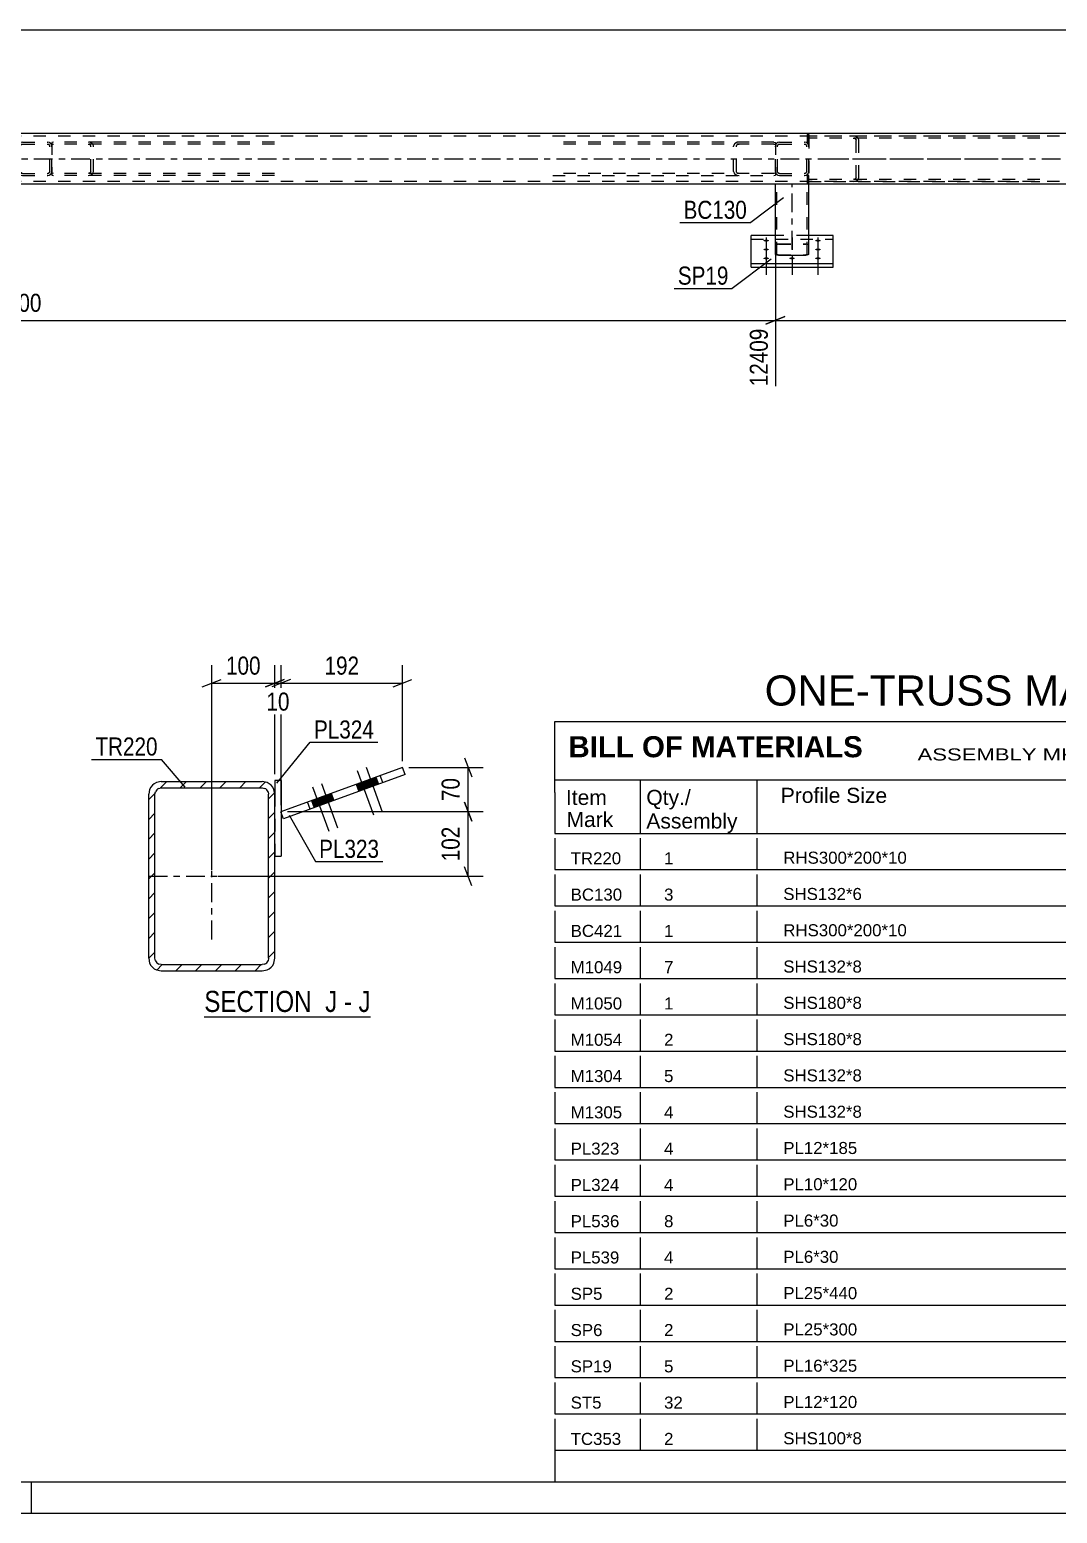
# Model space of a CAD drawing. Header units: millimetres. Extents: x -107 to 734, y -429 to 165.
# Drawn here: x 314.1 to 477.1, y -428.7 to -193.6 of the extents above; entities that cross this region are included whole.
import ezdxf

# ---------------------------------------------------------------- set-up
doc = ezdxf.new("R2010")
doc.units = ezdxf.units.MM
doc.linetypes.add('DXK_LINE_DOT2', pattern=[3.9198, 1.9599, -1.9599])
doc.linetypes.add('DXK_LINE_DOT3', pattern=[5.9187, 2.979, -0.9799, 0.9799, -0.9799])
doc.styles.add('Arial', font='ARIAL.TTF', dxfattribs={"height": 0.2})
doc.styles.add('Arial Bold', font='ARIALBD.TTF', dxfattribs={"height": 0.2})
doc.styles.add('Arial Narrow', font='ARIALN.TTF', dxfattribs={"height": 0.2})

# ---------------------------------------------------------------- blocks, each defined once
blk = doc.blocks.new('Unknown-761544594-18 - 15043')
at = {"color": 6, "linetype": 'Continuous'}
blk.add_line((341.82, -349.97), (368.19, -349.97), dxfattribs=at)
at = {"color": 0, "linetype": 'Continuous'}
blk.add_wipeout([(359.93, -349.22), (359.93, -345.72), (341.82, -345.72), (341.82, -349.22)], dxfattribs=at)
at = {"color": 7, "linetype": 'Continuous', "style": 'Arial Narrow'}
blk.add_text('SECTION ', height=3.34, dxfattribs=at).set_placement((341.82, -349.22))
at = {"color": 0, "linetype": 'Continuous'}
blk.add_wipeout([(362.9, -349.22), (362.9, -345.72), (360.98, -345.72), (360.98, -349.22)], dxfattribs=at)
at = {"color": 7, "linetype": 'Continuous', "style": 'Arial Narrow'}
blk.add_text('J', height=3.34, dxfattribs=at).set_placement((360.98, -349.22))
at = {"color": 0, "linetype": 'Continuous'}
blk.add_wipeout([(365.22, -349.22), (365.22, -345.72), (363.95, -345.72), (363.95, -349.22)], dxfattribs=at)
at = {"color": 7, "linetype": 'Continuous', "style": 'Arial Narrow'}
blk.add_text('-', height=3.34, dxfattribs=at).set_placement((363.95, -349.22))
at = {"color": 0, "linetype": 'Continuous'}
blk.add_wipeout([(368.19, -349.22), (368.19, -345.72), (366.27, -345.72), (366.27, -349.22)], dxfattribs=at)
at = {"color": 7, "linetype": 'Continuous', "style": 'Arial Narrow'}
blk.add_text('J', height=3.34, dxfattribs=at).set_placement((366.27, -349.22))
blk = doc.blocks.new('Unknown-761544594-1163')
at = {"color": 5, "linetype": 'Continuous'}
for p, q in [((-101.6, -423.67), (729.4, -423.67)), ((314.4, -428.67), (314.4, -423.67)), ((-106.6, -428.67), (734.4, -428.67))]:
    blk.add_line(p, q, dxfattribs=at)
blk = doc.blocks.new('Unknown-761544594-17542')
at = {"color": 7, "linetype": 'Continuous'}
for p, q in [((397.4, -303.17), (569.4, -303.17)), ((397.4, -314.42), (397.4, -303.17)), ((569.4, -303.17), (569.4, -314.42)), ((397.4, -312.42), (569.4, -312.42)), ((410.9, -312.42), (410.9, -320.92)), ((429.4, -312.42), (429.4, -320.92)), ((478.68, -312.42), (478.68, -320.92)), ((492.68, -312.42), (492.68, -320.92)), ((508.4, -312.42), (508.4, -320.92)), ((522.68, -312.42), (522.68, -320.92)), ((539.68, -312.42), (539.68, -320.92)), ((397.4, -314.42), (397.4, -319.42)), ((569.4, -314.42), (569.4, -320.92)), ((397.4, -319.42), (397.4, -320.92)), ((397.4, -320.92), (569.4, -320.92)), ((397.4, -321.69), (397.4, -326.67)), ((410.9, -321.69), (410.9, -326.67)), ((429.4, -321.69), (429.4, -326.67)), ((478.68, -321.69), (478.68, -326.67)), ((492.68, -321.69), (492.68, -326.67)), ((508.4, -321.69), (508.4, -326.67)), ((522.68, -321.69), (522.68, -326.67)), ((539.68, -321.69), (539.68, -326.67)), ((569.4, -321.69), (569.4, -326.67)), ((397.4, -326.67), (569.4, -326.67)), ((397.4, -327.44), (397.4, -332.42)), ((410.9, -327.44), (410.9, -332.42)), ((429.4, -327.44), (429.4, -332.42)), ((478.68, -327.44), (478.68, -332.42)), ((492.68, -327.44), (492.68, -332.42)), ((508.4, -327.44), (508.4, -332.42)), ((522.68, -327.44), (522.68, -332.42)), ((539.68, -327.44), (539.68, -332.42)), ((569.4, -327.44), (569.4, -332.42)), ((397.4, -332.42), (569.4, -332.42)), ((397.4, -333.19), (397.4, -338.17)), ((410.9, -333.19), (410.9, -338.17)), ((429.4, -333.19), (429.4, -338.17)), ((478.68, -333.19), (478.68, -338.17)), ((492.68, -333.19), (492.68, -338.17)), ((508.4, -333.19), (508.4, -338.17)), ((522.68, -333.19), (522.68, -338.17)), ((539.68, -333.19), (539.68, -338.17)), ((569.4, -333.19), (569.4, -338.17)), ((397.4, -338.17), (569.4, -338.17)), ((397.4, -338.94), (397.4, -343.92)), ((410.9, -338.94), (410.9, -343.92)), ((429.4, -338.94), (429.4, -343.92)), ((478.68, -338.94), (478.68, -343.92)), ((492.68, -338.94), (492.68, -343.92)), ((508.4, -338.94), (508.4, -343.92)), ((522.68, -338.94), (522.68, -343.92)), ((539.68, -338.94), (539.68, -343.92)), ((569.4, -338.94), (569.4, -343.92)), ((397.4, -343.92), (569.4, -343.92)), ((397.4, -344.69), (397.4, -349.67)), ((410.9, -344.69), (410.9, -349.67)), ((429.4, -344.69), (429.4, -349.67)), ((478.68, -344.69), (478.68, -349.67)), ((492.68, -344.69), (492.68, -349.67)), ((508.4, -344.69), (508.4, -349.67)), ((522.68, -344.69), (522.68, -349.67)), ((539.68, -344.69), (539.68, -349.67)), ((569.4, -344.69), (569.4, -349.67)), ((397.4, -349.67), (569.4, -349.67)), ((397.4, -350.44), (397.4, -355.42)), ((410.9, -350.44), (410.9, -355.42)), ((429.4, -350.44), (429.4, -355.42)), ((478.68, -350.44), (478.68, -355.42)), ((492.68, -350.44), (492.68, -355.42)), ((508.4, -350.44), (508.4, -355.42)), ((522.68, -350.44), (522.68, -355.42)), ((539.68, -350.44), (539.68, -355.42)), ((569.4, -350.44), (569.4, -355.42)), ((397.4, -355.42), (569.4, -355.42)), ((397.4, -356.19), (397.4, -361.17)), ((410.9, -356.19), (410.9, -361.17)), ((429.4, -356.19), (429.4, -361.17)), ((478.68, -356.19), (478.68, -361.17)), ((492.68, -356.19), (492.68, -361.17)), ((508.4, -356.19), (508.4, -361.17)), ((522.68, -356.19), (522.68, -361.17)), ((539.68, -356.19), (539.68, -361.17)), ((569.4, -356.19), (569.4, -361.17)), ((397.4, -361.17), (569.4, -361.17)), ((397.4, -361.94), (397.4, -366.92)), ((410.9, -361.94), (410.9, -366.92)), ((429.4, -361.94), (429.4, -366.92)), ((478.68, -361.94), (478.68, -366.92)), ((492.68, -361.94), (492.68, -366.92)), ((508.4, -361.94), (508.4, -366.92)), ((522.68, -361.94), (522.68, -366.92)), ((539.68, -361.94), (539.68, -366.92)), ((569.4, -361.94), (569.4, -366.92)), ((397.4, -366.92), (569.4, -366.92)), ((397.4, -367.69), (397.4, -372.67)), ((410.9, -367.69), (410.9, -372.67)), ((429.4, -367.69), (429.4, -372.67)), ((478.68, -367.69), (478.68, -372.67)), ((492.68, -367.69), (492.68, -372.67)), ((508.4, -367.69), (508.4, -372.67)), ((522.68, -367.69), (522.68, -372.67)), ((539.68, -367.69), (539.68, -372.67)), ((569.4, -367.69), (569.4, -372.67)), ((397.4, -372.67), (569.4, -372.67)), ((397.4, -373.44), (397.4, -378.42)), ((410.9, -373.44), (410.9, -378.42)), ((429.4, -373.44), (429.4, -378.42)), ((478.68, -373.44), (478.68, -378.42)), ((492.68, -373.44), (492.68, -378.42)), ((508.4, -373.44), (508.4, -378.42)), ((522.68, -373.44), (522.68, -378.42)), ((539.68, -373.44), (539.68, -378.42)), ((569.4, -373.44), (569.4, -378.42)), ((397.4, -378.42), (569.4, -378.42)), ((397.4, -379.19), (397.4, -384.17)), ((410.9, -379.19), (410.9, -384.17)), ((429.4, -379.19), (429.4, -384.17)), ((478.68, -379.19), (478.68, -384.17)), ((492.68, -379.19), (492.68, -384.17)), ((508.4, -379.19), (508.4, -384.17)), ((522.68, -379.19), (522.68, -384.17)), ((539.68, -379.19), (539.68, -384.17)), ((569.4, -379.19), (569.4, -384.17)), ((397.4, -384.17), (569.4, -384.17)), ((397.4, -384.94), (397.4, -389.92)), ((410.9, -384.94), (410.9, -389.92)), ((429.4, -384.94), (429.4, -389.92)), ((478.68, -384.94), (478.68, -389.92)), ((492.68, -384.94), (492.68, -389.92)), ((508.4, -384.94), (508.4, -389.92)), ((522.68, -384.94), (522.68, -389.92)), ((539.68, -384.94), (539.68, -389.92)), ((569.4, -384.94), (569.4, -389.92)), ((397.4, -389.92), (569.4, -389.92)), ((397.4, -390.69), (397.4, -395.67)), ((410.9, -390.69), (410.9, -395.67)), ((429.4, -390.69), (429.4, -395.67)), ((478.68, -390.69), (478.68, -395.67)), ((492.68, -390.69), (492.68, -395.67)), ((508.4, -390.69), (508.4, -395.67)), ((522.68, -390.69), (522.68, -395.67)), ((539.68, -390.69), (539.68, -395.67)), ((569.4, -390.69), (569.4, -395.67)), ((397.4, -395.67), (569.4, -395.67)), ((397.4, -396.44), (397.4, -401.42)), ((410.9, -396.44), (410.9, -401.42)), ((429.4, -396.44), (429.4, -401.42)), ((478.68, -396.44), (478.68, -401.42)), ((492.68, -396.44), (492.68, -401.42)), ((508.4, -396.44), (508.4, -401.42)), ((522.68, -396.44), (522.68, -401.42)), ((539.68, -396.44), (539.68, -401.42)), ((569.4, -396.44), (569.4, -401.42)), ((397.4, -401.42), (569.4, -401.42)), ((397.4, -402.19), (397.4, -407.17)), ((410.9, -402.19), (410.9, -407.17)), ((429.4, -402.19), (429.4, -407.17)), ((478.68, -402.19), (478.68, -407.17)), ((492.68, -402.19), (492.68, -407.17)), ((508.4, -402.19), (508.4, -407.17)), ((522.68, -402.19), (522.68, -407.17)), ((539.68, -402.19), (539.68, -407.17)), ((569.4, -402.19), (569.4, -407.17)), ((397.4, -407.17), (569.4, -407.17)), ((397.4, -407.94), (397.4, -412.92)), ((410.9, -407.94), (410.9, -412.92)), ((429.4, -407.94), (429.4, -412.92)), ((478.68, -407.94), (478.68, -412.92)), ((492.68, -407.94), (492.68, -412.92)), ((508.4, -407.94), (508.4, -412.92)), ((522.68, -407.94), (522.68, -412.92)), ((539.68, -407.94), (539.68, -412.92)), ((569.4, -407.94), (569.4, -412.92)), ((397.4, -412.92), (569.4, -412.92)), ((397.4, -413.69), (397.4, -418.67)), ((410.9, -413.69), (410.9, -418.67)), ((429.4, -413.69), (429.4, -418.67)), ((478.68, -413.69), (478.68, -418.67)), ((492.68, -413.69), (492.68, -418.67)), ((508.4, -413.69), (508.4, -418.67)), ((522.68, -413.69), (522.68, -418.67)), ((539.68, -413.69), (539.68, -418.67)), ((569.4, -413.69), (569.4, -418.67)), ((397.4, -418.67), (569.4, -418.67)), ((397.4, -418.67), (569.4, -418.67)), ((397.4, -418.67), (397.4, -423.67)), ((522.68, -418.67), (522.68, -423.67)), ((539.68, -418.67), (539.68, -423.67)), ((569.4, -418.67), (569.4, -423.67)), ((397.4, -423.67), (569.4, -423.67))]:
    blk.add_line(p, q, dxfattribs=at)
at = {"color": 7}
for s, height, style, p in [('BILL OF MATERIALS', 3.3405, 'Arial Bold', (399.55, -308.86)), ('Profile Size', 2.3877, 'Arial', (433.21, -316.09)), ('Mark', 2.388, 'Arial', (399.24, -319.92))]:
    blk.add_text(s, height=height, dxfattribs=dict(at, style=style)).set_placement(p)
at = {"color": 7, "linetype": 'Continuous', "style": 'Arial Narrow'}
for s, height, width, p in [("ASSEMBLY MK'D :", 1.9089, 1.6, (454.9, -309.37)), ('TR220', 1.909, 1.794707, (487.4, -309.37)), ('ASSY QTY :', 1.909, 1.6, (518.4, -309.37)), ('1', 1.91, 1.794707, (539.9, -309.37))]:
    blk.add_text(s, height=height, dxfattribs=dict(at, width=width)).set_placement(p)
at = {"color": 7, "linetype": 'Continuous'}
for s, height, style, p in [('Item', 2.388, 'Arial', (399.15, -316.42)), ('Qty./', 2.388, 'Arial', (411.9, -316.42)), ('Length', 2.388, 'Arial', (479.9, -316.42)), ('Wt./Item', 2.388, 'Arial', (493.9, -316.42)), ('Total', 2.388, 'Arial', (510.9, -316.42)), ('Total Wt.', 2.388, 'Arial', (523.4, -316.42)), ('Material', 2.388, 'Arial', (542.9, -316.42)), ('Assembly', 2.388, 'Arial', (411.9, -320.15)), ('Qty.', 2.388, 'Arial', (511.4, -320.15)), ('TR220', 1.91, 'Arial', (399.9, -325.83)), ('1', 1.91, 'Arial', (414.71, -325.83)), ('RHS300*200*10', 1.9102, 'Arial', (433.61, -325.73)), ('15500.03', 1.91, 'Arial', (480.37, -325.86)), ('1168.08', 1.91, 'Arial', (494.56, -325.83)), ('1', 1.91, 'Arial', (516.62, -325.83)), ('1168.08', 1.91, 'Arial', (527.95, -325.83)), ('E350', 1.91, 'Arial', (543.71, -325.69)), ('BC130', 1.91, 'Arial', (399.9, -331.58)), ('3', 1.91, 'Arial', (414.71, -331.58)), ('SHS132*6', 1.91, 'Arial', (433.61, -331.48)), ('300.00', 1.91, 'Arial', (483.33, -331.61)), ('6.55', 1.91, 'Arial', (496.79, -331.58)), ('3', 1.91, 'Arial', (516.62, -331.58)), ('19.65', 1.91, 'Arial', (530.92, -331.58)), ('E350', 1.91, 'Arial', (543.71, -331.44)), ('BC421', 1.91, 'Arial', (399.9, -337.33)), ('1', 1.91, 'Arial', (414.71, -337.33)), ('RHS300*200*10', 1.9102, 'Arial', (433.61, -337.23)), ('17700.03', 1.91, 'Arial', (480.37, -337.36)), ('1333.87', 1.91, 'Arial', (494.56, -337.33)), ('1', 1.91, 'Arial', (516.62, -337.33)), ('1333.87', 1.91, 'Arial', (527.95, -337.33)), ('E350', 1.91, 'Arial', (543.71, -337.19)), ('M1049', 1.91, 'Arial', (399.9, -343.08)), ('7', 1.91, 'Arial', (414.71, -343.08)), ('SHS132*8', 1.91, 'Arial', (433.61, -342.98)), ('1972.97', 1.91, 'Arial', (481.85, -343.11)), ('59.73', 1.91, 'Arial', (496.05, -343.08)), ('7', 1.91, 'Arial', (516.62, -343.08)), ('418.09', 1.91, 'Arial', (529.44, -343.08)), ('E350', 1.91, 'Arial', (543.71, -342.94)), ('M1050', 1.91, 'Arial', (399.9, -348.83)), ('1', 1.91, 'Arial', (414.71, -348.83)), ('SHS180*8', 1.91, 'Arial', (433.61, -348.73)), ('4070.08', 1.91, 'Arial', (481.85, -348.86)), ('171.41', 1.91, 'Arial', (495.3, -348.83)), ('1', 1.91, 'Arial', (516.62, -348.83)), ('171.41', 1.91, 'Arial', (529.44, -348.83)), ('E350', 1.91, 'Arial', (543.71, -348.69)), ('M1054', 1.91, 'Arial', (399.9, -354.58)), ('2', 1.91, 'Arial', (414.71, -354.58)), ('SHS180*8', 1.91, 'Arial', (433.61, -354.48)), ('81.81', 1.91, 'Arial', (496.05, -354.58)), ('2', 1.91, 'Arial', (516.62, -354.58)), ('163.62', 1.91, 'Arial', (529.44, -354.58)), ('E350', 1.91, 'Arial', (543.71, -354.44)), ('1950.40', 1.91, 'Arial', (481.85, -354.61)), ('M1304', 1.91, 'Arial', (399.9, -360.33)), ('5', 1.91, 'Arial', (414.71, -360.33)), ('SHS132*8', 1.91, 'Arial', (433.61, -360.23)), ('2890.00', 1.91, 'Arial', (481.85, -360.36)), ('90.02', 1.91, 'Arial', (496.05, -360.33)), ('5', 1.91, 'Arial', (516.62, -360.33)), ('450.10', 1.91, 'Arial', (529.44, -360.33)), ('E350', 1.91, 'Arial', (543.71, -360.19)), ('M1305', 1.91, 'Arial', (399.9, -366.08)), ('4', 1.91, 'Arial', (414.71, -366.08)), ('SHS132*8', 1.91, 'Arial', (433.61, -365.98)), ('4070.08', 1.91, 'Arial', (481.85, -366.11)), ('123.57', 1.91, 'Arial', (495.3, -366.08)), ('4', 1.91, 'Arial', (516.62, -366.08)), ('494.30', 1.91, 'Arial', (529.44, -366.08)), ('E350', 1.91, 'Arial', (543.71, -365.94)), ('PL323', 1.91, 'Arial', (399.9, -371.83)), ('4', 1.91, 'Arial', (414.71, -371.83)), ('PL12*185', 1.91, 'Arial', (433.61, -371.73)), ('205.28', 1.91, 'Arial', (483.33, -371.86)), ('3.57', 1.91, 'Arial', (496.79, -371.83)), ('4', 1.91, 'Arial', (516.62, -371.83)), ('14.30', 1.91, 'Arial', (530.92, -371.83)), ('E350', 1.91, 'Arial', (543.71, -371.69)), ('PL324', 1.91, 'Arial', (399.9, -377.58)), ('4', 1.91, 'Arial', (414.71, -377.58)), ('PL10*120', 1.91, 'Arial', (433.61, -377.48)), ('184.83', 1.91, 'Arial', (483.33, -377.61)), ('1.74', 1.91, 'Arial', (496.79, -377.58)), ('4', 1.91, 'Arial', (516.62, -377.58)), ('6.96', 1.91, 'Arial', (532.4, -377.58)), ('E350', 1.91, 'Arial', (543.71, -377.44)), ('PL536', 1.91, 'Arial', (399.9, -383.33)), ('8', 1.91, 'Arial', (414.71, -383.33)), ('PL6*30', 1.91, 'Arial', (433.61, -383.23)), ('61.55', 1.91, 'Arial', (484.82, -383.36)), ('0.09', 1.91, 'Arial', (496.79, -383.33)), ('8', 1.91, 'Arial', (516.62, -383.33)), ('0.70', 1.91, 'Arial', (532.4, -383.33)), ('E350', 1.91, 'Arial', (543.71, -383.19)), ('PL539', 1.91, 'Arial', (399.9, -389.08)), ('4', 1.91, 'Arial', (414.71, -389.08)), ('PL6*30', 1.91, 'Arial', (433.61, -388.98)), ('74.40', 1.91, 'Arial', (484.82, -389.11)), ('0.11', 1.91, 'Arial', (496.79, -389.08)), ('4', 1.91, 'Arial', (516.62, -389.08)), ('0.42', 1.91, 'Arial', (532.4, -389.08)), ('E350', 1.91, 'Arial', (543.71, -388.94)), ('SP5', 1.91, 'Arial', (399.9, -394.83)), ('2', 1.91, 'Arial', (414.71, -394.83)), ('PL25*440', 1.91, 'Arial', (433.61, -394.73)), ('540.00', 1.91, 'Arial', (483.33, -394.86)), ('46.63', 1.91, 'Arial', (496.05, -394.83)), ('2', 1.91, 'Arial', (516.62, -394.83)), ('93.26', 1.91, 'Arial', (530.92, -394.83)), ('E350', 1.91, 'Arial', (543.71, -394.69)), ('SP6', 1.91, 'Arial', (399.9, -400.58)), ('2', 1.91, 'Arial', (414.71, -400.58)), ('PL25*300', 1.91, 'Arial', (433.61, -400.48)), ('440.00', 1.91, 'Arial', (483.33, -400.61)), ('25.91', 1.91, 'Arial', (496.05, -400.58)), ('2', 1.91, 'Arial', (516.62, -400.58)), ('51.81', 1.91, 'Arial', (530.92, -400.58)), ('E350', 1.91, 'Arial', (543.71, -400.44)), ('PL16*325', 1.91, 'Arial', (433.61, -406.23)), ('E350', 1.91, 'Arial', (543.71, -406.19)), ('SP19', 1.91, 'Arial', (399.9, -406.33)), ('5', 1.91, 'Arial', (414.71, -406.33)), ('325.00', 1.91, 'Arial', (483.33, -406.36)), ('13.27', 1.91, 'Arial', (496.05, -406.33)), ('5', 1.91, 'Arial', (516.62, -406.33)), ('66.33', 1.91, 'Arial', (530.92, -406.33)), ('ST5', 1.91, 'Arial', (399.9, -412.08)), ('32', 1.91, 'Arial', (414.71, -412.08)), ('PL12*120', 1.91, 'Arial', (433.61, -411.98)), ('120.00', 1.91, 'Arial', (483.33, -412.11)), ('1.36', 1.91, 'Arial', (496.79, -412.08)), ('32', 1.91, 'Arial', (515.14, -412.08)), ('43.41', 1.91, 'Arial', (530.92, -412.08)), ('E350', 1.91, 'Arial', (543.71, -411.94)), ('TC353', 1.91, 'Arial', (399.9, -417.83)), ('2', 1.91, 'Arial', (414.71, -417.83)), ('SHS100*8', 1.91, 'Arial', (433.61, -417.73)), ('580.00', 1.91, 'Arial', (483.33, -417.86)), ('12.98', 1.91, 'Arial', (496.05, -417.83)), ('2', 1.91, 'Arial', (516.62, -417.83)), ('25.97', 1.91, 'Arial', (530.92, -417.83)), ('E350', 1.91, 'Arial', (543.71, -417.69)), ('Total', 1.909, 'Arial Narrow', (514.23, -422.67)), ('4522.28', 1.91, 'Arial', (527.92, -422.67))]:
    blk.add_text(s, height=height, dxfattribs=dict(at, style=style)).set_placement(p)
blk = doc.blocks.new('Unknown-761544594-17543')
at = {"color": 2, "linetype": 'Continuous'}
blk.add_line((423.4, -303.17), (540.9, -303.17), dxfattribs=at)
at = {"color": 7, "style": 'Arial'}
blk.add_text('ONE-TRUSS MARKED AS TR220', height=4.7754, dxfattribs=at).set_placement((430.66, -300.67))
blk = doc.blocks.new('Part-761544594-15078 - 15043')
at = {"linetype": 'Continuous'}
h = blk.add_hatch(dxfattribs=at)
h.set_pattern_fill('', scale=0.7, style=0, pattern_type=0)
h.set_pattern_definition([(45, (333.0018, -340.7193), (-1.57154, 1.57154), [])])
h.paths.add_polyline_path([(333, -314.72), (333, -340.72), (333.15, -341.48), (333.59, -342.13), (334.24, -342.57), (335, -342.72), (351, -342.72), (351.77, -342.57), (352.42, -342.13), (352.85, -341.48), (353, -340.72), (353, -314.72), (352.85, -313.95), (352.42, -313.31), (351.77, -312.87), (351, -312.72), (335, -312.72), (334.24, -312.87), (333.59, -313.31), (333.15, -313.95)])
h.paths.add_polyline_path([(334.29, -314.01), (334.62, -313.8), (335, -313.72), (351, -313.72), (351.38, -313.8), (351.71, -314.01), (351.93, -314.34), (352, -314.72), (352, -340.72), (351.93, -341.1), (351.71, -341.43), (351.38, -341.64), (351, -341.72), (335, -341.72), (334.62, -341.64), (334.29, -341.43), (334.08, -341.1), (334, -340.72), (334, -314.72), (334.08, -314.34)])
at = {"color": 2, "linetype": 'Continuous'}
for p, q in [((333.15, -313.95), (333, -314.72)), ((333, -340.72), (333, -314.72)), ((334, -314.72), (334.08, -314.34)), ((334, -340.72), (334, -314.72)), ((335, -312.72), (334.24, -312.87)), ((334.62, -313.8), (335, -313.72)), ((335, -312.72), (351, -312.72)), ((335, -313.72), (351, -313.72)), ((351.77, -312.87), (351, -312.72)), ((351, -313.72), (351.38, -313.8)), ((351.93, -314.34), (352, -314.72)), ((352, -340.72), (352, -314.72)), ((353, -314.72), (352.85, -313.95)), ((353, -340.72), (353, -314.72)), ((333, -340.72), (333.15, -341.48)), ((334.08, -341.1), (334, -340.72)), ((352, -340.72), (351.93, -341.1)), ((352.85, -341.48), (353, -340.72)), ((334.24, -342.57), (335, -342.72)), ((335, -341.72), (334.62, -341.64)), ((335, -341.72), (351, -341.72)), ((335, -342.72), (351, -342.72)), ((351.38, -341.64), (351, -341.72)), ((351, -342.72), (351.77, -342.57))]:
    blk.add_line(p, q, dxfattribs=at)
at = {"color": 7, "linetype": 'DXK_LINE_DOT3'}
for p, q in [((343, -337.72), (343, -317.72)), ((333, -327.72), (353, -327.72))]:
    blk.add_line(p, q, dxfattribs=at)
at = {"color": 2, "linetype": 'Continuous'}
for centre, radius, start, end in [((335, -314.72), 2, 112.5, 157.5), ((335, -314.72), 1, 112.5, 157.5), ((351, -314.72), 1, 22.5, 67.5), ((351, -314.72), 2, 22.5, 67.5), ((335, -340.72), 2, 202.5, 247.5), ((335, -340.72), 1, 202.5, 247.5), ((351, -340.72), 1, 292.5, 337.5), ((351, -340.72), 2, 292.5, 337.5)]:
    blk.add_arc(centre, radius, start, end, dxfattribs=at)
blk = doc.blocks.new('Part-761544594-15116 - 15043')
at = {"color": 2, "linetype": 'Continuous'}
for p, q in [((353, -312.52), (353, -314.72)), ((354, -312.52), (353, -312.52)), ((354, -312.52), (354, -324.52)), ((353, -324.52), (354, -324.52))]:
    blk.add_line(p, q, dxfattribs=at)
at = {"color": 7, "linetype": 'DXK_LINE_DOT2'}
blk.add_line((353, -314.72), (353, -324.52), dxfattribs=at)
blk = doc.blocks.new('Part-761544594-15137 - 15043')
at = {"color": 2, "linetype": 'Continuous'}
for p, q in [((373.24, -310.47), (353.95, -317.49)), ((373.65, -311.6), (354.36, -318.62)), ((370.12, -312.88), (369.71, -311.76)), ((373.65, -311.6), (373.24, -310.47)), ((354.36, -318.62), (353.95, -317.49))]:
    blk.add_line(p, q, dxfattribs=at)
at = {"color": 7, "linetype": 'DXK_LINE_DOT2'}
blk.add_line((358.59, -317.08), (358.18, -315.95), dxfattribs=at)
blk = doc.blocks.new('Bolt-761544594-15150 - 15043')
at = {"linetype": 'Continuous'}
for points in [[(366.31, -314.27), (368, -313.65), (367.59, -312.53), (365.9, -313.14)], [(367.72, -313.76), (369.41, -313.14), (369, -312.01), (367.31, -312.63)], [(360.64, -316.34), (362.33, -315.72), (361.92, -314.59), (360.22, -315.21)], [(359.22, -316.85), (360.91, -316.23), (360.5, -315.11), (358.81, -315.72)]]:
    blk.add_hatch(color=1, dxfattribs=at).paths.add_polyline_path(points)
at = {"color": 1, "linetype": 'Continuous'}
for p, q in [((366.06, -310.96), (368.62, -318)), ((367.31, -312.63), (367.72, -313.76)), ((367.47, -310.44), (370.04, -317.49)), ((367.59, -312.53), (368, -313.65)), ((369, -312.01), (369.41, -313.14)), ((358.97, -313.53), (361.54, -320.58)), ((360.39, -313.02), (362.95, -320.07)), ((361.92, -314.59), (362.33, -315.72)), ((365.9, -313.14), (366.31, -314.27)), ((358.81, -315.72), (359.22, -316.85)), ((360.22, -315.21), (360.64, -316.34)), ((360.5, -315.11), (360.91, -316.23))]:
    blk.add_line(p, q, dxfattribs=at)
blk = doc.blocks.new('Part-761544594-5224 - 5110')
at = {"color": 7, "linetype": 'DXK_LINE_DOT2'}
for p, q in [((437.64, -216.67), (437.4, -216.67)), ((437.4, -216.67), (437.4, -217.87)), ((437.4, -216.67), (437.4, -217.87)), ((437.64, -217.87), (437.4, -217.87)), ((437.64, -217.87), (437.64, -216.67)), ((437.64, -217.87), (437.64, -216.67))]:
    blk.add_line(p, q, dxfattribs=at)
blk = doc.blocks.new('Part-761544594-5160 - 5110')
at = {"color": 2, "linetype": 'Continuous'}
for p, q in [((432.36, -229.14), (432.36, -218.03)), ((437.56, -218.03), (432.44, -218.03)), ((437.64, -229.14), (437.64, -218.03)), ((432.4, -229.2), (432.36, -229.14)), ((432.5, -229.25), (432.4, -229.2)), ((432.66, -229.29), (432.5, -229.25)), ((432.84, -229.3), (432.66, -229.29)), ((432.84, -229.3), (437.16, -229.3)), ((437.34, -229.29), (437.16, -229.3)), ((437.5, -229.25), (437.34, -229.29)), ((437.6, -229.2), (437.5, -229.25)), ((437.64, -229.14), (437.6, -229.2))]:
    blk.add_line(p, q, dxfattribs=at)
at = {"color": 7, "linetype": 'DXK_LINE_DOT2'}
for p, q in [((432.44, -218.03), (432.36, -218.03)), ((432.6, -229.14), (432.6, -218.03)), ((437.64, -218.03), (437.16, -218.03)), ((437.38, -218.03), (437.4, -218.03)), ((437.4, -229.14), (437.4, -218.03)), ((432.36, -227.66), (432.4, -227.6)), ((432.4, -227.6), (432.5, -227.54)), ((432.5, -227.54), (432.66, -227.51)), ((432.62, -227.63), (432.6, -227.66)), ((432.67, -227.6), (432.62, -227.63)), ((432.66, -227.51), (432.84, -227.5)), ((432.75, -227.58), (432.67, -227.6)), ((432.84, -227.58), (432.75, -227.58)), ((432.84, -227.5), (437.16, -227.5)), ((432.84, -227.58), (437.16, -227.58)), ((437.16, -227.5), (437.34, -227.51)), ((437.25, -227.58), (437.16, -227.58)), ((437.33, -227.6), (437.25, -227.58)), ((437.33, -227.6), (437.34, -227.61)), ((437.34, -227.51), (437.5, -227.54)), ((437.34, -227.61), (437.38, -227.63)), ((437.4, -227.66), (437.38, -227.63)), ((437.5, -227.54), (437.6, -227.6)), ((437.6, -227.6), (437.64, -227.66)), ((432.6, -229.14), (432.62, -229.17)), ((432.62, -229.17), (432.67, -229.2)), ((432.67, -229.2), (432.75, -229.21)), ((432.75, -229.21), (432.84, -229.22)), ((432.84, -229.22), (437.16, -229.22)), ((437.16, -229.22), (437.25, -229.21)), ((437.25, -229.21), (437.33, -229.2)), ((437.33, -229.2), (437.38, -229.17)), ((437.38, -229.17), (437.4, -229.14))]:
    blk.add_line(p, q, dxfattribs=at)
at = {"color": 7, "linetype": 'DXK_LINE_DOT3'}
blk.add_line((435, -228.4), (435, -218.03), dxfattribs=at)
blk = doc.blocks.new('Part-761544594-5125 - 5110')
at = {"color": 7, "linetype": 'DXK_LINE_DOT2'}
for p, q in [((317.9, -211.39), (317.64, -211.42)), ((317.64, -211.42), (317.64, -216.63)), ((352.95, -211.39), (317.9, -211.39)), ((323.72, -211.43), (323.39, -211.39)), ((317.64, -211.77), (317.73, -211.73)), ((317.73, -211.73), (317.9, -211.71)), ((352.95, -211.71), (317.9, -211.71)), ((323.39, -211.71), (323.56, -211.73)), ((323.79, -211.9), (323.83, -212.03)), ((323.83, -216.03), (323.83, -212.03)), ((324.27, -212.03), (324.2, -211.78)), ((324.27, -216.03), (324.27, -212.03)), ((317.73, -216.32), (317.64, -216.28)), ((323.83, -216.03), (323.79, -216.15)), ((324.2, -216.27), (324.27, -216.03)), ((317.64, -216.63), (317.9, -216.67)), ((317.9, -216.35), (317.73, -216.32)), ((352.95, -216.35), (317.9, -216.35)), ((352.95, -216.67), (317.9, -216.67)), ((323.56, -216.32), (323.39, -216.35)), ((323.39, -216.67), (323.72, -216.62))]:
    blk.add_line(p, q, dxfattribs=at)
for centre, radius, start, end in [((323.52, -212.21), 0.802, 32.4104, 75.4453), ((323.46, -212.12), 0.401, 32.4104, 75.4453), ((323.46, -215.93), 0.401, 284.5547, 327.5896), ((323.52, -215.84), 0.802, 284.5547, 327.5896)]:
    blk.add_arc(centre, radius, start, end, dxfattribs=at)
blk = doc.blocks.new('Part-761544594-5128 - 5110')
at = {"color": 7, "linetype": 'DXK_LINE_DOT2'}
for p, q in [((437.64, -210.43), (437.64, -217.63)), ((474.27, -210.43), (437.64, -210.43)), ((474.27, -210.75), (437.64, -210.75)), ((445.04, -210.47), (444.71, -210.43)), ((444.71, -210.75), (444.87, -210.77)), ((445.11, -210.94), (445.15, -211.07)), ((445.15, -216.99), (445.15, -211.07)), ((445.58, -211.07), (445.52, -210.82)), ((445.58, -216.99), (445.58, -211.07)), ((474.27, -217.31), (437.64, -217.31)), ((437.64, -217.63), (474.27, -217.63)), ((444.87, -217.28), (444.71, -217.31)), ((444.71, -217.63), (445.04, -217.58)), ((445.15, -216.99), (445.11, -217.11)), ((445.52, -217.23), (445.58, -216.99))]:
    blk.add_line(p, q, dxfattribs=at)
at = {"color": 7, "linetype": 'DXK_LINE_DOT3'}
blk.add_line((440.64, -214.03), (470.2, -214.03), dxfattribs=at)
at = {"color": 7, "linetype": 'DXK_LINE_DOT2'}
for centre, radius, start, end in [((444.77, -211.16), 0.401, 32.4104, 75.4453), ((444.84, -211.25), 0.802, 32.4104, 75.4453), ((444.77, -216.89), 0.401, 284.5547, 327.5896), ((444.84, -216.8), 0.802, 284.5547, 327.5896)]:
    blk.add_arc(centre, radius, start, end, dxfattribs=at)
blk = doc.blocks.new('Part-761544594-5130 - 5110')
at = {"color": 7, "linetype": 'DXK_LINE_DOT2'}
for p, q in [((313, -211.39), (312.76, -211.43)), ((313, -211.39), (317, -211.39)), ((317.24, -211.43), (317, -211.39)), ((312.41, -211.78), (312.36, -212.03)), ((312.36, -216.03), (312.36, -212.03)), ((312.68, -212.03), (312.7, -211.9)), ((312.68, -216.03), (312.68, -212.03)), ((312.88, -211.73), (313, -211.71)), ((313, -211.71), (317, -211.71)), ((317, -211.71), (317.12, -211.73)), ((317.3, -211.9), (317.32, -212.03)), ((317.32, -216.03), (317.32, -212.03)), ((317.64, -212.03), (317.59, -211.78)), ((317.64, -216.03), (317.64, -212.03)), ((312.36, -216.03), (312.41, -216.27)), ((312.7, -216.15), (312.68, -216.03)), ((317.32, -216.03), (317.3, -216.15)), ((317.59, -216.27), (317.64, -216.03)), ((312.76, -216.62), (313, -216.67)), ((313, -216.35), (312.88, -216.32)), ((313, -216.35), (317, -216.35)), ((313, -216.67), (317, -216.67)), ((317.12, -216.32), (317, -216.35)), ((317, -216.67), (317.24, -216.62))]:
    blk.add_line(p, q, dxfattribs=at)
for centre, radius, start, end in [((313, -212.03), 0.64, 112.5, 157.5), ((317, -212.03), 0.64, 22.5, 67.5), ((313, -212.03), 0.32, 112.5, 157.5), ((317, -212.03), 0.32, 22.5, 67.5), ((313, -216.03), 0.64, 202.5, 247.5), ((313, -216.03), 0.32, 202.5, 247.5), ((317, -216.03), 0.32, 292.5, 337.5), ((317, -216.03), 0.64, 292.5, 337.5)]:
    blk.add_arc(centre, radius, start, end, dxfattribs=at)
blk = doc.blocks.new('Part-761544594-5133 - 5110')
at = {"color": 7, "linetype": 'DXK_LINE_DOT2'}
for p, q in [((433, -211.39), (432.76, -211.43)), ((433, -211.39), (437, -211.39)), ((437.24, -211.43), (437, -211.39)), ((432.41, -211.78), (432.36, -212.03)), ((432.36, -216.03), (432.36, -212.03)), ((432.68, -212.03), (432.7, -211.9)), ((432.68, -216.03), (432.68, -212.03)), ((432.88, -211.73), (433, -211.71)), ((433, -211.71), (437, -211.71)), ((437, -211.71), (437.12, -211.73)), ((437.3, -211.9), (437.32, -212.03)), ((437.32, -216.03), (437.32, -212.03)), ((437.64, -212.03), (437.59, -211.78)), ((437.64, -216.03), (437.64, -212.03)), ((432.36, -216.03), (432.41, -216.27)), ((432.7, -216.15), (432.68, -216.03)), ((437.32, -216.03), (437.3, -216.15)), ((437.59, -216.27), (437.64, -216.03)), ((432.76, -216.62), (433, -216.67)), ((433, -216.35), (432.88, -216.32)), ((433, -216.35), (437, -216.35)), ((433, -216.67), (437, -216.67)), ((437.12, -216.32), (437, -216.35)), ((437, -216.67), (437.24, -216.62))]:
    blk.add_line(p, q, dxfattribs=at)
at = {"color": 7, "linetype": 'DXK_LINE_DOT3'}
blk.add_line((435, -214.03), (435, -214.03), dxfattribs=at)
at = {"color": 7, "linetype": 'DXK_LINE_DOT2'}
for centre, radius, start, end in [((433, -212.03), 0.64, 112.5, 157.5), ((437, -212.03), 0.64, 22.5, 67.5), ((433, -212.03), 0.32, 112.5, 157.5), ((437, -212.03), 0.32, 22.5, 67.5), ((433, -216.03), 0.64, 202.5, 247.5), ((433, -216.03), 0.32, 202.5, 247.5), ((437, -216.03), 0.32, 292.5, 337.5), ((437, -216.03), 0.64, 292.5, 337.5)]:
    blk.add_arc(centre, radius, start, end, dxfattribs=at)
blk = doc.blocks.new('Part-761544594-5141 - 5110')
at = {"color": 7, "linetype": 'DXK_LINE_DOT2'}
for p, q in [((432.1, -211.39), (397.05, -211.39)), ((426.61, -211.39), (426.28, -211.43)), ((432.1, -211.39), (432.36, -211.42)), ((432.36, -211.42), (432.36, -216.63)), ((432.1, -211.71), (397.05, -211.71)), ((425.8, -211.78), (425.73, -212.03)), ((425.73, -216.03), (425.73, -212.03)), ((426.17, -212.03), (426.21, -211.9)), ((426.17, -216.03), (426.17, -212.03)), ((426.44, -211.73), (426.61, -211.71)), ((432.1, -211.71), (432.27, -211.73)), ((432.27, -211.73), (432.36, -211.77)), ((425.73, -216.03), (425.8, -216.27)), ((426.21, -216.15), (426.17, -216.03)), ((432.36, -216.28), (432.27, -216.32)), ((432.1, -216.35), (397.05, -216.35)), ((397.05, -216.67), (432.1, -216.67)), ((426.28, -216.62), (426.61, -216.67)), ((426.61, -216.35), (426.44, -216.32)), ((432.27, -216.32), (432.1, -216.35)), ((432.1, -216.67), (432.36, -216.63))]:
    blk.add_line(p, q, dxfattribs=at)
for centre, radius, start, end in [((426.48, -212.21), 0.802, 104.5547, 147.5896), ((426.54, -212.12), 0.401, 104.5547, 147.5896), ((426.48, -215.84), 0.802, 212.4104, 255.4453), ((426.54, -215.93), 0.401, 212.4104, 255.4453)]:
    blk.add_arc(centre, radius, start, end, dxfattribs=at)
blk = doc.blocks.new('Part-761544594-5166 - 5110')
at = {"color": 2, "linetype": 'Continuous'}
for p, q in [((428.5, -231.22), (428.5, -226.18)), ((432.36, -226.18), (428.5, -226.18)), ((441.5, -226.18), (437.64, -226.18)), ((441.5, -231.22), (441.5, -226.18)), ((428.5, -230.62), (441.5, -230.62)), ((428.5, -231.22), (441.5, -231.22))]:
    blk.add_line(p, q, dxfattribs=at)
at = {"color": 7, "linetype": 'DXK_LINE_DOT2'}
for p, q in [((428.5, -226.78), (441.5, -226.78)), ((437.64, -226.18), (432.36, -226.18))]:
    blk.add_line(p, q, dxfattribs=at)
blk = doc.blocks.new('Bolt-761544594-5250 - 5110')
at = {"linetype": 'Continuous'}
for points in [[(430.9, -227.15), (430.81, -227.14), (430.72, -227.13), (430.64, -227.12), (430.57, -227.1), (430.52, -227.07), (430.48, -227.04), (430.46, -227.01), (430.46, -226.98), (430.48, -226.95), (430.52, -226.92), (430.57, -226.9), (430.64, -226.87), (430.72, -226.86), (430.81, -226.85), (430.9, -226.85), (430.99, -226.85), (431.08, -226.86), (431.16, -226.87), (431.23, -226.9), (431.28, -226.92), (431.32, -226.95), (431.34, -226.98), (431.34, -227.01), (431.32, -227.04), (431.28, -227.07), (431.23, -227.1), (431.16, -227.12), (431.08, -227.13), (430.99, -227.14)], [(439.1, -227.15), (439.01, -227.14), (438.92, -227.13), (438.84, -227.12), (438.77, -227.1), (438.72, -227.07), (438.68, -227.04), (438.66, -227.01), (438.66, -226.98), (438.68, -226.95), (438.72, -226.92), (438.77, -226.9), (438.84, -226.87), (438.92, -226.86), (439.01, -226.85), (439.1, -226.85), (439.19, -226.85), (439.28, -226.86), (439.36, -226.87), (439.43, -226.9), (439.48, -226.92), (439.52, -226.95), (439.54, -226.98), (439.54, -227.01), (439.52, -227.04), (439.48, -227.07), (439.43, -227.1), (439.36, -227.12), (439.28, -227.13), (439.19, -227.14)], [(430.9, -228.55), (430.81, -228.55), (430.72, -228.54), (430.64, -228.52), (430.57, -228.5), (430.52, -228.47), (430.48, -228.45), (430.46, -228.41), (430.46, -228.38), (430.48, -228.35), (430.52, -228.32), (430.57, -228.3), (430.64, -228.28), (430.72, -228.26), (430.81, -228.25), (430.9, -228.25), (430.99, -228.25), (431.08, -228.26), (431.16, -228.28), (431.23, -228.3), (431.28, -228.32), (431.32, -228.35), (431.34, -228.38), (431.34, -228.41), (431.32, -228.45), (431.28, -228.47), (431.23, -228.5), (431.16, -228.52), (431.08, -228.54), (430.99, -228.55)], [(430.9, -229.95), (430.81, -229.95), (430.72, -229.94), (430.64, -229.92), (430.57, -229.9), (430.52, -229.88), (430.48, -229.85), (430.46, -229.82), (430.46, -229.79), (430.48, -229.75), (430.52, -229.73), (430.57, -229.7), (430.64, -229.68), (430.72, -229.66), (430.81, -229.65), (430.9, -229.65), (430.99, -229.65), (431.08, -229.66), (431.16, -229.68), (431.23, -229.7), (431.28, -229.73), (431.32, -229.75), (431.34, -229.79), (431.34, -229.82), (431.32, -229.85), (431.28, -229.88), (431.23, -229.9), (431.16, -229.92), (431.08, -229.94), (430.99, -229.95)], [(435, -229.95), (434.91, -229.95), (434.82, -229.94), (434.74, -229.92), (434.67, -229.9), (434.62, -229.88), (434.58, -229.85), (434.56, -229.82), (434.56, -229.79), (434.58, -229.75), (434.62, -229.73), (434.67, -229.7), (434.74, -229.68), (434.82, -229.66), (434.91, -229.65), (435, -229.65), (435.09, -229.65), (435.18, -229.66), (435.26, -229.68), (435.33, -229.7), (435.38, -229.73), (435.42, -229.75), (435.44, -229.79), (435.44, -229.82), (435.42, -229.85), (435.38, -229.88), (435.33, -229.9), (435.26, -229.92), (435.18, -229.94), (435.09, -229.95)], [(439.1, -228.55), (439.01, -228.55), (438.92, -228.54), (438.84, -228.52), (438.77, -228.5), (438.72, -228.47), (438.68, -228.45), (438.66, -228.41), (438.66, -228.38), (438.68, -228.35), (438.72, -228.32), (438.77, -228.3), (438.84, -228.28), (438.92, -228.26), (439.01, -228.25), (439.1, -228.25), (439.19, -228.25), (439.28, -228.26), (439.36, -228.28), (439.43, -228.3), (439.48, -228.32), (439.52, -228.35), (439.54, -228.38), (439.54, -228.41), (439.52, -228.45), (439.48, -228.47), (439.43, -228.5), (439.36, -228.52), (439.28, -228.54), (439.19, -228.55)], [(439.1, -229.95), (439.01, -229.95), (438.92, -229.94), (438.84, -229.92), (438.77, -229.9), (438.72, -229.88), (438.68, -229.85), (438.66, -229.82), (438.66, -229.79), (438.68, -229.75), (438.72, -229.73), (438.77, -229.7), (438.84, -229.68), (438.92, -229.66), (439.01, -229.65), (439.1, -229.65), (439.19, -229.65), (439.28, -229.66), (439.36, -229.68), (439.43, -229.7), (439.48, -229.73), (439.52, -229.75), (439.54, -229.79), (439.54, -229.82), (439.52, -229.85), (439.48, -229.88), (439.43, -229.9), (439.36, -229.92), (439.28, -229.94), (439.19, -229.95)]]:
    blk.add_hatch(color=1, dxfattribs=at).paths.add_polyline_path(points)
at = {"color": 1, "linetype": 'Continuous'}
for p, q in [((430.9, -226.51), (430.9, -229.63)), ((430.9, -227.91), (430.9, -231.03)), ((439.1, -226.51), (439.1, -229.63)), ((439.1, -227.91), (439.1, -231.03)), ((430.9, -229.31), (430.9, -232.43)), ((435, -229.31), (435, -232.43)), ((439.1, -229.31), (439.1, -232.43))]:
    blk.add_line(p, q, dxfattribs=at)
at = {"color": 1, "linetype": 'DXK_LINE_DOT2'}
blk.add_line((435, -226.51), (435, -229.63), dxfattribs=at)
blk = doc.blocks.new('Part-761544594-5223 - 5110')
at = {"color": 7, "linetype": 'DXK_LINE_DOT2'}
for p, q in [((437.64, -210.19), (437.4, -210.19)), ((437.4, -210.19), (437.4, -211.39)), ((437.4, -210.19), (437.4, -211.39)), ((437.4, -211.39), (437.64, -211.39)), ((437.64, -210.19), (437.64, -211.39)), ((437.64, -211.39), (437.64, -210.19))]:
    blk.add_line(p, q, dxfattribs=at)
blk = doc.blocks.new('Part-761544594-5229 - 5110')
at = {"color": 2, "linetype": 'Continuous'}
for p, q in [((563.64, -210.03), (-64, -210.03)), ((432.44, -218.03), (197.56, -218.03)), ((563.64, -218.03), (437.56, -218.03))]:
    blk.add_line(p, q, dxfattribs=at)
at = {"color": 7, "linetype": 'DXK_LINE_DOT2'}
for p, q in [((563.64, -210.43), (-64, -210.43)), ((563.64, -217.63), (-64, -217.63)), ((563.64, -218.03), (-47.56, -218.03)), ((437.56, -218.03), (432.44, -218.03))]:
    blk.add_line(p, q, dxfattribs=at)
at = {"color": 7, "linetype": 'DXK_LINE_DOT3'}
blk.add_line((-64, -214.03), (563.64, -214.03), dxfattribs=at)
blk = doc.blocks.new('StraightDimension-761544594-15395 - 15043')
at = {"color": 7, "linetype": 'Continuous'}
for p, q in [((343, -326.72), (343, -294.27)), ((353, -311.52), (353, -294.27)), ((341.5, -297.72), (344.5, -296.52)), ((343, -297.12), (353, -297.12)), ((354.5, -296.52), (351.5, -297.72))]:
    blk.add_line(p, q, dxfattribs=at)
at = {"color": 0}
blk.add_wipeout([(351.34, -296.37), (351.34, -292.17), (344.66, -292.17), (344.66, -296.37)], dxfattribs=at)
at = {"color": 3, "style": 'Arial Narrow'}
blk.add_text('100', height=2.863, dxfattribs=at).set_placement((345.26, -295.77))
blk = doc.blocks.new('StraightDimension-761544594-15393 - 15043')
at = {"color": 7, "linetype": 'Continuous'}
for p, q in [((354, -316.47), (354, -294.27)), ((373.24, -309.47), (373.24, -294.27)), ((355.5, -296.52), (352.5, -297.72)), ((354, -297.12), (373.24, -297.12)), ((371.74, -297.72), (374.74, -296.52))]:
    blk.add_line(p, q, dxfattribs=at)
at = {"color": 0}
blk.add_wipeout([(366.96, -296.37), (366.96, -292.17), (360.28, -292.17), (360.28, -296.37)], dxfattribs=at)
at = {"color": 3, "style": 'Arial Narrow'}
blk.add_text('192', height=2.863, dxfattribs=at).set_placement((360.88, -295.77))
blk = doc.blocks.new('StraightDimension-761544594-15394 - 15043')
at = {"color": 7, "linetype": 'Continuous'}
for p, q in [((353, -311.52), (353, -294.72)), ((354, -316.47), (354, -294.72)), ((351.5, -297.72), (354.5, -296.52)), ((355.5, -296.52), (352.5, -297.72)), ((353, -297.12), (354, -297.12))]:
    blk.add_line(p, q, dxfattribs=at)
at = {"color": 0}
blk.add_wipeout([(355.93, -302.07), (355.93, -297.87), (351.07, -297.87), (351.07, -302.07)], dxfattribs=at)
at = {"color": 3, "style": 'Arial Narrow'}
blk.add_text('10', height=2.863, dxfattribs=at).set_placement((351.67, -301.47))
blk = doc.blocks.new('StraightDimension-761544594-15482 - 15043')
at = {"color": 7, "linetype": 'Continuous'}
for p, q in [((383.05, -308.97), (384.25, -311.97)), ((374.24, -310.47), (386.05, -310.47)), ((383.65, -317.47), (383.65, -310.47)), ((384.25, -318.97), (383.05, -315.97)), ((355, -317.47), (386.05, -317.47))]:
    blk.add_line(p, q, dxfattribs=at)
at = {"color": 0}
blk.add_wipeout([(382.9, -311.54), (378.7, -311.54), (378.7, -316.4), (382.9, -316.4)], dxfattribs=at)
at = {"color": 3, "style": 'Arial Narrow'}
blk.add_text('70', height=2.863, rotation=90.0002, dxfattribs=at).set_placement((382.3, -315.8))
blk = doc.blocks.new('StraightDimension-761544594-15483 - 15043')
at = {"color": 7, "linetype": 'Continuous'}
for p, q in [((383.05, -315.97), (384.25, -318.97)), ((355, -317.47), (386.05, -317.47)), ((383.65, -327.72), (383.65, -317.47)), ((384.25, -329.22), (383.05, -326.22)), ((344, -327.72), (386.05, -327.72))]:
    blk.add_line(p, q, dxfattribs=at)
at = {"color": 0}
blk.add_wipeout([(382.9, -319.25), (378.7, -319.25), (378.7, -325.94), (382.9, -325.94)], dxfattribs=at)
at = {"color": 3, "style": 'Arial Narrow'}
blk.add_text('102', height=2.863, rotation=90.0002, dxfattribs=at).set_placement((382.3, -325.34))
blk = doc.blocks.new('StraightDimension-761544594-14542 - 5110')
at = {"color": 7, "linetype": 'Continuous'}
blk.add_line((-64, -193.57), (574.54, -193.57), dxfattribs=at)
blk = doc.blocks.new('StraightDimension-761544594-10438 - 5110')
at = {"color": 7, "linetype": 'Continuous'}
for p, q in [((574.54, -219.03), (574.54, -250.07)), ((432.36, -227.18), (432.36, -250.07)), ((433.86, -239.03), (430.86, -240.23)), ((432.36, -239.63), (574.54, -239.63)), ((573.04, -240.23), (576.04, -239.03))]:
    blk.add_line(p, q, dxfattribs=at)
at = {"color": 0}
blk.add_wipeout([(507.71, -238.88), (507.71, -234.68), (499.19, -234.68), (499.19, -238.88)], dxfattribs=at)
at = {"color": 0, "linetype": 'Continuous'}
blk.add_wipeout([(573.94, -240.33), (569.74, -240.33), (569.74, -250.67), (573.94, -250.67)], dxfattribs=at)
at = {"color": 3, "style": 'Arial Narrow'}
blk.add_text('5291', height=2.863, dxfattribs=at).set_placement((499.79, -238.28))
at = {"color": 3, "linetype": 'Continuous', "style": 'Arial Narrow'}
blk.add_text('17700', height=2.863, rotation=90.0002, dxfattribs=at).set_placement((573.34, -250.07))
blk = doc.blocks.new('StraightDimension-761544594-10439 - 5110')
at = {"color": 7, "linetype": 'Continuous'}
for p, q in [((192.36, -227.18), (192.36, -248.24)), ((432.36, -227.18), (432.36, -250.07)), ((193.86, -239.03), (190.86, -240.23)), ((192.36, -239.63), (432.36, -239.63)), ((430.86, -240.23), (433.86, -239.03))]:
    blk.add_line(p, q, dxfattribs=at)
at = {"color": 0}
blk.add_wipeout([(316.62, -238.88), (316.62, -234.68), (308.1, -234.68), (308.1, -238.88)], dxfattribs=at)
at = {"color": 0, "linetype": 'Continuous'}
blk.add_wipeout([(431.76, -240.33), (427.56, -240.33), (427.56, -250.67), (431.76, -250.67)], dxfattribs=at)
at = {"color": 3, "style": 'Arial Narrow'}
blk.add_text('6000', height=2.863, dxfattribs=at).set_placement((308.7, -238.28))
at = {"color": 3, "linetype": 'Continuous', "style": 'Arial Narrow'}
blk.add_text('12409', height=2.863, rotation=90.0002, dxfattribs=at).set_placement((431.16, -250.07))
blk = doc.blocks.new('Mark-761544594-15518 - 15043')
at = {"color": 0}
blk.add_wipeout([(334.43, -308.59), (334.43, -305.59), (324.56, -305.59), (324.56, -308.59)], dxfattribs=at)
blk.add_wipeout([(334.43, -308.59), (334.43, -305.59), (324.56, -305.59), (324.56, -308.59)], dxfattribs=at)
at = {"color": 30, "linetype": 'Continuous'}
for p in [(323.96, -309.19), (338.76, -313.62)]:
    blk.add_line(p, (335.03, -309.19), dxfattribs=at)
at = {"color": 3, "style": 'Arial Narrow'}
blk.add_text('TR220', height=2.863, dxfattribs=at).set_placement((324.56, -308.59))
blk = doc.blocks.new('Mark-761544594-15520 - 15043')
at = {"color": 0}
blk.add_wipeout([(369.53, -324.8), (369.53, -321.8), (360.03, -321.8), (360.03, -324.8)], dxfattribs=at)
blk.add_wipeout([(369.53, -324.8), (369.53, -321.8), (360.03, -321.8), (360.03, -324.8)], dxfattribs=at)
at = {"color": 30, "linetype": 'Continuous'}
for p, q in [((355.26, -318.06), (359.43, -325.4)), ((359.43, -325.4), (370.13, -325.4))]:
    blk.add_line(p, q, dxfattribs=at)
at = {"color": 3, "style": 'Arial Narrow'}
blk.add_text('PL323', height=2.863, dxfattribs=at).set_placement((360.03, -324.8))
blk = doc.blocks.new('Mark-761544594-15519 - 15043')
at = {"color": 0}
blk.add_wipeout([(368.71, -305.89), (368.71, -302.89), (359.21, -302.89), (359.21, -305.89)], dxfattribs=at)
blk.add_wipeout([(368.71, -305.89), (368.71, -302.89), (359.21, -302.89), (359.21, -305.89)], dxfattribs=at)
at = {"color": 30, "linetype": 'Continuous'}
for p, q in [((353.33, -312.97), (358.61, -306.49)), ((358.61, -306.49), (369.31, -306.49))]:
    blk.add_line(p, q, dxfattribs=at)
at = {"color": 3, "style": 'Arial Narrow'}
blk.add_text('PL324', height=2.863, dxfattribs=at).set_placement((359.21, -305.89))
blk = doc.blocks.new('Mark-761544594-5156 - 5110')
at = {"color": 0}
blk.add_wipeout([(427.85, -223.54), (427.85, -220.54), (417.8, -220.54), (417.8, -223.54)], dxfattribs=at)
blk.add_wipeout([(427.85, -223.54), (427.85, -220.54), (417.8, -220.54), (417.8, -223.54)], dxfattribs=at)
at = {"color": 30, "linetype": 'Continuous'}
for p in [(433.64, -220.19), (417.2, -224.14)]:
    blk.add_line(p, (428.45, -224.14), dxfattribs=at)
at = {"color": 3, "style": 'Arial Narrow'}
blk.add_text('BC130', height=2.863, dxfattribs=at).set_placement((417.8, -223.54))
blk = doc.blocks.new('Mark-761544594-5162 - 5110')
at = {"color": 0}
blk.add_wipeout([(424.93, -233.97), (424.93, -230.97), (416.89, -230.97), (416.89, -233.97)], dxfattribs=at)
blk.add_wipeout([(424.93, -233.97), (424.93, -230.97), (416.89, -230.97), (416.89, -233.97)], dxfattribs=at)
at = {"color": 30, "linetype": 'Continuous'}
for p in [(431.67, -229.95), (416.29, -234.57)]:
    blk.add_line(p, (425.53, -234.57), dxfattribs=at)
at = {"color": 3, "style": 'Arial Narrow'}
blk.add_text('SP19', height=2.863, dxfattribs=at).set_placement((416.89, -233.97))

msp = doc.modelspace()

# ---------------------------------------------------------------- block references
for name in ['Part-761544594-5229 - 5110', 'Part-761544594-5130 - 5110', 'Part-761544594-5125 - 5110', 'Part-761544594-5141 - 5110', 'Part-761544594-5133 - 5110', 'Part-761544594-5223 - 5110', 'Part-761544594-5128 - 5110', 'Part-761544594-5160 - 5110', 'Part-761544594-5224 - 5110', 'Part-761544594-5166 - 5110', 'Bolt-761544594-5250 - 5110', 'Unknown-761544594-17543', 'Unknown-761544594-17542', 'Part-761544594-15116 - 15043', 'Part-761544594-15137 - 15043', 'Bolt-761544594-15150 - 15043', 'Part-761544594-15078 - 15043', 'Unknown-761544594-18 - 15043']:
    msp.add_blockref(name, (0, 0))

# ---------------------------------------------------------------- next in the draw order: block references
msp.add_blockref('Unknown-761544594-1163', (0, 0))

# ---------------------------------------------------------------- next in the draw order: block references
for name in ['StraightDimension-761544594-14542 - 5110', 'StraightDimension-761544594-10438 - 5110', 'StraightDimension-761544594-15395 - 15043', 'Mark-761544594-15518 - 15043']:
    msp.add_blockref(name, (0, 0))

# ---------------------------------------------------------------- next in the draw order: block references
for name in ['Mark-761544594-5156 - 5110', 'StraightDimension-761544594-10439 - 5110', 'StraightDimension-761544594-15393 - 15043']:
    msp.add_blockref(name, (0, 0))

# ---------------------------------------------------------------- next in the draw order: block references
for name in ['Mark-761544594-5162 - 5110', 'StraightDimension-761544594-15394 - 15043']:
    msp.add_blockref(name, (0, 0))

# ---------------------------------------------------------------- next in the draw order: block references
msp.add_blockref('StraightDimension-761544594-15482 - 15043', (0, 0))

# ---------------------------------------------------------------- next in the draw order: block references
for name in ['Mark-761544594-15519 - 15043', 'StraightDimension-761544594-15483 - 15043']:
    msp.add_blockref(name, (0, 0))

# ---------------------------------------------------------------- next in the draw order: block references
msp.add_blockref('Mark-761544594-15520 - 15043', (0, 0))

doc.saveas('drawing.dxf')
